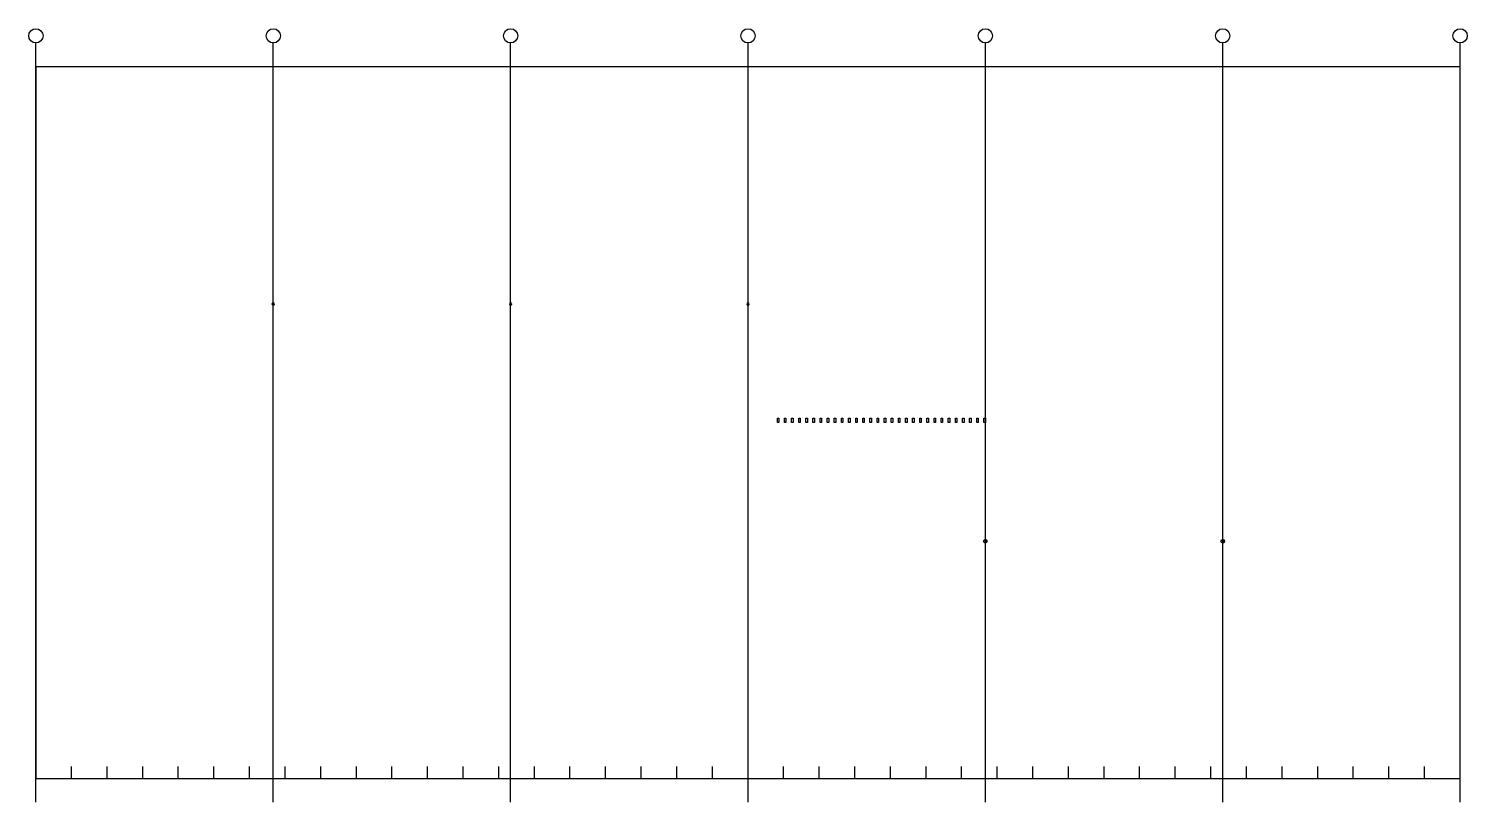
# Model space of a CAD drawing. Header units: millimetres. Extents: x -100300 to 5000010, y -31000 to 5000000.
# Drawn here: x -100300 to -39700, y -31000 to 1600 of the extents above; entities outside this region: 1.
import ezdxf

# ---------------------------------------------------------------- set-up
doc = ezdxf.new("R2010")
doc.units = ezdxf.units.MM
for name, color, linetype in [('A-GLAZ', 7, 'Continuous'), ('A-WALL', 7, 'Continuous'), ('P-PIPE', 7, 'Continuous'), ('S-GRID', 7, 'Continuous')]:
    doc.layers.add(name, color=color, linetype=linetype)

# ---------------------------------------------------------------- blocks, each defined once
blk = doc.blocks.new('Rectangular Mullion - 64mm x 190mm-2242-LEVEL 1 WEST - SLAB SLEEVING LAYOUT')
at = {"layer": 'A-GLAZ'}
blk.add_lwpolyline([(0, 0), (64, 0), (64, 190), (0, 190)], close=True, dxfattribs=at)
blk = doc.blocks.new('Proj_Building_rvt-1-LEVEL 1 WEST - SLAB SLEEVING LAYOUT')
at = {"layer": 'A-WALL'}
for p, q in [((-100000, -30000), (-100000, -29500)), ((-98500, -30000), (-98500, -29500)), ((-97000, -30000), (-97000, -29500)), ((-95500, -30000), (-95500, -29500)), ((-94000, -30000), (-94000, -29500)), ((-92500, -30000), (-92500, -29500)), ((-91000, -30000), (-91000, -29500)), ((-89500, -30000), (-89500, -29500)), ((-88000, -30000), (-88000, -29500)), ((-86500, -30000), (-86500, -29500)), ((-85000, -30000), (-85000, -29500)), ((-83500, -30000), (-83500, -29500)), ((-82000, -30000), (-82000, -29500)), ((-80500, -30000), (-80500, -29500)), ((-79000, -30000), (-79000, -29500)), ((-77500, -30000), (-77500, -29500)), ((-76000, -30000), (-76000, -29500)), ((-74500, -30000), (-74500, -29500)), ((-73000, -30000), (-73000, -29500)), ((-71500, -30000), (-71500, -29500)), ((-70000, -30000), (-70000, -29500)), ((-68500, -30000), (-68500, -29500)), ((-67000, -30000), (-67000, -29500)), ((-65500, -30000), (-65500, -29500)), ((-64000, -30000), (-64000, -29500)), ((-62500, -30000), (-62500, -29500)), ((-61000, -30000), (-61000, -29500)), ((-59500, -30000), (-59500, -29500)), ((-58000, -30000), (-58000, -29500)), ((-56500, -30000), (-56500, -29500)), ((-55000, -30000), (-55000, -29500)), ((-53500, -30000), (-53500, -29500)), ((-52000, -30000), (-52000, -29500)), ((-50500, -30000), (-50500, -29500)), ((-49000, -30000), (-49000, -29500)), ((-47500, -30000), (-47500, -29500)), ((-46000, -30000), (-46000, -29500)), ((-44500, -30000), (-44500, -29500)), ((-43000, -30000), (-43000, -29500)), ((-41500, -30000), (-41500, -29500))]:
    blk.add_line(p, q, dxfattribs=at)
blk.add_lwpolyline([(-100000, -30000), (-40000, -30000), (-40000, 0), (-100000, 0)], close=True, dxfattribs=at)
at = {"layer": 'A-GLAZ', "extrusion": (0, 0, -1)}
for p in [(68700, -15000), (68400, -15000), (68100, -15000), (67800, -15000), (67500, -15000), (67200, -15000), (66900, -15000), (66600, -15000), (66300, -15000), (66000, -15000), (65700, -15000), (65400, -15000), (65100, -15000), (64800, -15000), (64500, -15000), (64200, -15000), (63900, -15000), (63600, -15000), (63300, -15000), (63000, -15000), (62700, -15000), (62400, -15000), (62100, -15000), (61800, -15000), (61500, -15000), (61200, -15000), (60900, -15000), (60600, -15000), (60300, -15000), (60000, -15000)]:
    blk.add_blockref('Rectangular Mullion - 64mm x 190mm-2242-LEVEL 1 WEST - SLAB SLEEVING LAYOUT', p, dxfattribs=at)
blk = doc.blocks.new('MfrX_SLV_Round_FLR_Hilti - SLV_Round_FLR_4_-4255577-LEVEL 1 WEST - SLAB SLEEVING LAYOUT')
at = {"layer": 'P-PIPE'}
blk.add_line((0, 53.8), (0, 78.8), dxfattribs=at)
for radius, start, end in [(53.8, 0, 180), (53.8, 180, 360), (50.8, 0, 180), (50.8, 180, 360)]:
    blk.add_arc((0, 0), radius, start, end, dxfattribs=at)
blk = doc.blocks.new('MfrX_SLV_Round_FLR_Drain - SLV_Round_FLR_3_-4257679-LEVEL 1 WEST - SLAB SLEEVING LAYOUT')
at = {"layer": 'P-PIPE'}
blk.add_line((0, 41.1), (0, 66.1), dxfattribs=at)
blk.add_circle((0, 0), 75.6, dxfattribs=at)
for radius, start, end in [(41.1, 0, 180), (41.1, 180, 360), (38.1, 0, 180), (38.1, 180, 360)]:
    blk.add_arc((0, 0), radius, start, end, dxfattribs=at)
blk = doc.blocks.new('Grid - GridHead_Circle_5mm-361182-LEVEL 1 WEST - SLAB SLEEVING LAYOUT')
blk.add_circle((0, 0), 300)

msp = doc.modelspace()

# ---------------------------------------------------------------- linework, layer by layer
at = {"layer": 'A-WALL'}
msp.add_line((5000000, 5000000), (5000010, 5000000), dxfattribs=at)
at = {"layer": 'S-GRID'}
for p, q in [((-100000, -31000), (-100000, 1000)), ((-90000, -31000), (-90000, 1000)), ((-80000, -31000), (-80000, 1000)), ((-70000, -31000), (-70000, 1000)), ((-60000, -31000), (-60000, 1000)), ((-50000, -31000), (-50000, 1000)), ((-40000, -31000), (-40000, 1000))]:
    msp.add_line(p, q, dxfattribs=at)

# ---------------------------------------------------------------- block references
msp.add_blockref('Proj_Building_rvt-1-LEVEL 1 WEST - SLAB SLEEVING LAYOUT', (0, 0))
at = {"layer": 'P-PIPE'}
for name, p in [('MfrX_SLV_Round_FLR_Hilti - SLV_Round_FLR_4_-4255577-LEVEL 1 WEST - SLAB SLEEVING LAYOUT', (-90000, -10000)), ('MfrX_SLV_Round_FLR_Hilti - SLV_Round_FLR_4_-4255577-LEVEL 1 WEST - SLAB SLEEVING LAYOUT', (-80000, -10000)), ('MfrX_SLV_Round_FLR_Hilti - SLV_Round_FLR_4_-4255577-LEVEL 1 WEST - SLAB SLEEVING LAYOUT', (-70000, -10000)), ('MfrX_SLV_Round_FLR_Drain - SLV_Round_FLR_3_-4257679-LEVEL 1 WEST - SLAB SLEEVING LAYOUT', (-60000, -20000)), ('MfrX_SLV_Round_FLR_Drain - SLV_Round_FLR_3_-4257679-LEVEL 1 WEST - SLAB SLEEVING LAYOUT', (-50000, -20000))]:
    msp.add_blockref(name, p, dxfattribs=at)
at = {"layer": 'S-GRID'}
for p in [(-100000, 1300), (-90000, 1300), (-80000, 1300), (-70000, 1300), (-60000, 1300), (-50000, 1300), (-40000, 1300)]:
    msp.add_blockref('Grid - GridHead_Circle_5mm-361182-LEVEL 1 WEST - SLAB SLEEVING LAYOUT', p, dxfattribs=at)

doc.saveas('drawing.dxf')
